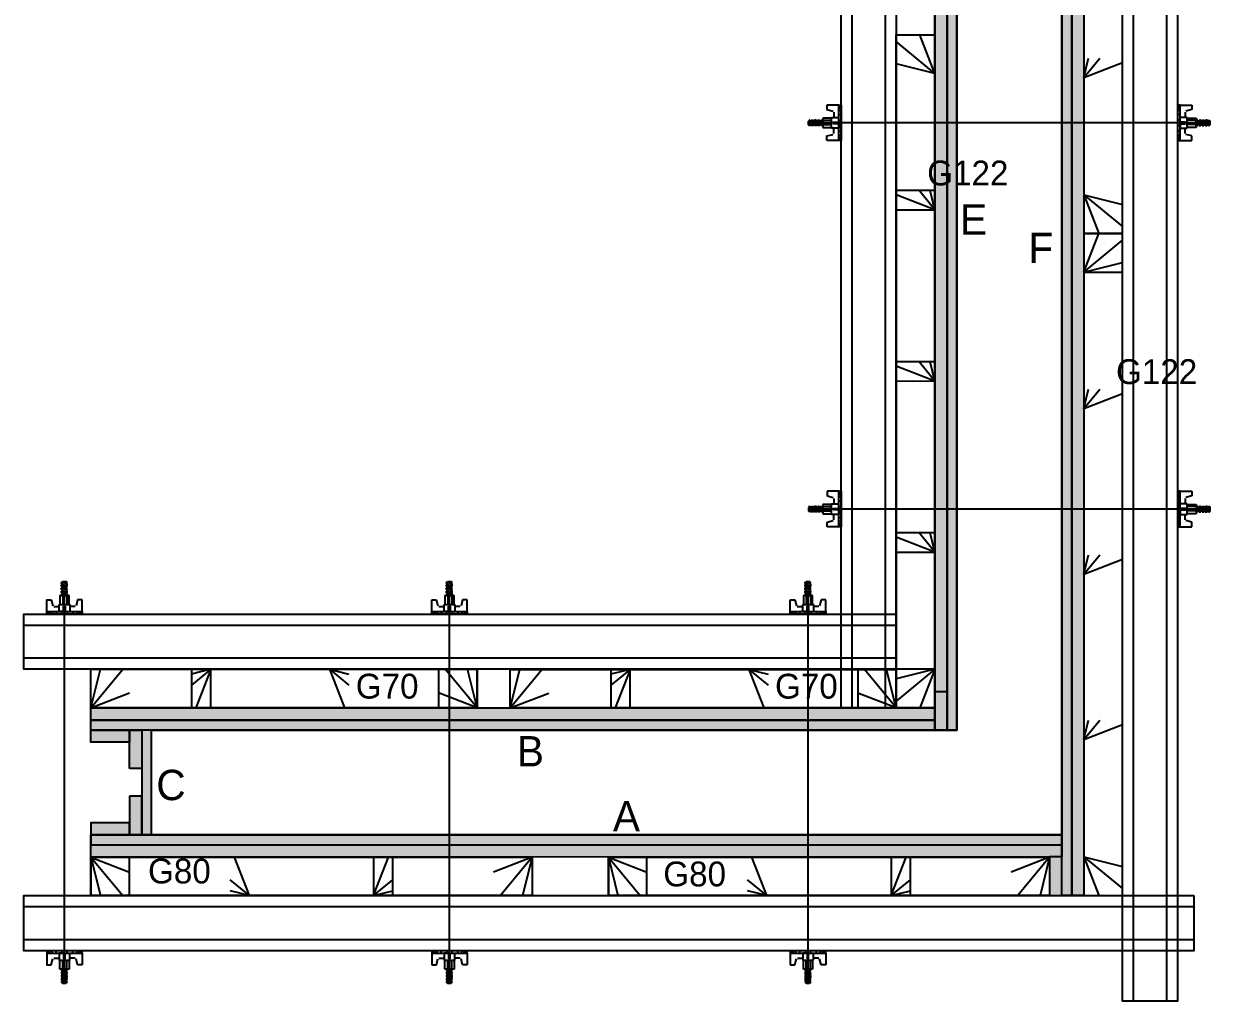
# Model space of a CAD drawing. Header units: metres. Extents: x 4937 to 9589, y 4147 to 4819.
# Drawn here: x 4936.6 to 5366.8, y 4185.3 to 4539.6 of the extents above; entities that cross this region are included whole.
import ezdxf

# ---------------------------------------------------------------- set-up
doc = ezdxf.new("R2010")
doc.units = ezdxf.units.M
for name, color, linetype in [('CHAPA', 7, 'Continuous'), ('CONCRETO', 7, 'Continuous'), ('Hachura', 7, 'Continuous'), ('Madeira', 7, 'Continuous'), ('Perfil Metálico', 7, 'Continuous'), ('SARRAFO', 7, 'Continuous'), ('TEXTO_GERAL', 7, 'Continuous')]:
    doc.layers.add(name, color=color, linetype=linetype)

msp = doc.modelspace()

# ---------------------------------------------------------------- hatches: boundary and pattern name
at = {"layer": 'Hachura'}
h = msp.add_hatch(color=7, dxfattribs=at)
h.dxf.hatch_style = 1
h.paths.add_polyline_path([(5266.99, 4703.6), (5271.39, 4703.6), (5271.39, 4703.6), (5271.39, 4283.6), (5271.39, 4283.6), (5266.99, 4283.6), (5266.99, 4283.6), (5266.99, 4703.6)])
h = msp.add_hatch(color=7, dxfattribs=at)
h.dxf.hatch_style = 1
h.paths.add_polyline_path([(5271.39, 4703.6), (5274.99, 4703.6), (5274.99, 4703.6), (5274.99, 4283.6), (5274.99, 4283.6), (5271.39, 4283.6), (5271.39, 4283.6), (5271.39, 4703.6)])
h = msp.add_hatch(color=7, dxfattribs=at)
h.dxf.hatch_style = 1
h.paths.add_polyline_path([(5316.59, 4223.6), (5312.99, 4223.6), (5312.99, 4223.6), (5312.99, 4703.6), (5312.99, 4703.6), (5316.59, 4703.6), (5316.59, 4703.6), (5316.59, 4223.6)])
h = msp.add_hatch(color=7, dxfattribs=at)
h.dxf.hatch_style = 1
h.paths.add_polyline_path([(5316.59, 4703.6), (5320.99, 4703.6), (5320.99, 4703.6), (5320.99, 4223.6), (5320.99, 4223.6), (5316.59, 4223.6), (5316.59, 4223.6), (5316.59, 4703.6)])
h = msp.add_hatch(color=7, dxfattribs=at)
h.dxf.hatch_style = 1
h.paths.add_polyline_path([(5266.99, 4287.2), (5266.99, 4291.6), (5266.99, 4291.6), (4960.99, 4291.6), (4960.99, 4291.6), (4960.99, 4287.2), (4960.99, 4287.2), (5266.99, 4287.2)])
h = msp.add_hatch(color=7, dxfattribs=at)
h.dxf.hatch_style = 1
h.paths.add_polyline_path([(5266.99, 4283.6), (4960.99, 4283.6), (4960.99, 4283.6), (4960.99, 4287.2), (4960.99, 4287.2), (5266.99, 4287.2), (5266.99, 4287.2), (5266.99, 4283.6)])
h = msp.add_hatch(color=7, dxfattribs=at)
h.dxf.hatch_style = 1
h.paths.add_polyline_path([(4974.99, 4279.2), (4974.99, 4283.6), (4974.99, 4283.6), (4960.99, 4283.6), (4960.99, 4283.6), (4960.99, 4279.2), (4960.99, 4279.2), (4974.99, 4279.2)])
h = msp.add_hatch(color=7, dxfattribs=at)
h.dxf.hatch_style = 1
h.paths.add_polyline_path([(4979.39, 4283.6), (4974.99, 4283.6), (4974.99, 4283.6), (4974.99, 4269.6), (4974.99, 4269.6), (4979.39, 4269.6), (4979.39, 4269.6), (4979.39, 4283.6)])
h = msp.add_hatch(color=7, dxfattribs=at)
h.dxf.hatch_style = 1
h.paths.add_polyline_path([(4979.39, 4245.6), (4982.99, 4245.6), (4982.99, 4245.6), (4982.99, 4283.6), (4982.99, 4283.6), (4979.39, 4283.6), (4979.39, 4283.6), (4979.39, 4245.6)])
h = msp.add_hatch(color=7, dxfattribs=at)
h.dxf.hatch_style = 1
h.paths.add_polyline_path([(4979.39, 4245.6), (4974.99, 4245.6), (4974.99, 4245.6), (4974.99, 4259.6), (4974.99, 4259.6), (4979.39, 4259.6), (4979.39, 4259.6), (4979.39, 4245.6)])
h = msp.add_hatch(color=7, dxfattribs=at)
h.dxf.hatch_style = 1
h.paths.add_polyline_path([(4974.99, 4250), (4974.99, 4245.6), (4974.99, 4245.6), (4960.99, 4245.6), (4960.99, 4245.6), (4960.99, 4250), (4960.99, 4250), (4974.99, 4250)])
h = msp.add_hatch(color=7, dxfattribs=at)
h.dxf.hatch_style = 1
h.paths.add_polyline_path([(5312.99, 4245.6), (4960.99, 4245.6), (4960.99, 4245.6), (4960.99, 4242), (4960.99, 4242), (5312.99, 4242), (5312.99, 4242), (5312.99, 4245.6)])
h = msp.add_hatch(color=7, dxfattribs=at)
h.dxf.hatch_style = 1
h.paths.add_polyline_path([(5312.99, 4242), (5312.99, 4237.6), (5312.99, 4237.6), (4960.99, 4237.6), (4960.99, 4237.6), (4960.99, 4242), (4960.99, 4242), (5312.99, 4242)])
h = msp.add_hatch(color=7, dxfattribs=at)
h.dxf.hatch_style = 1
h.paths.add_polyline_path([(5312.99, 4223.6), (5308.59, 4223.6), (5308.59, 4223.6), (5308.59, 4237.6), (5308.59, 4237.6), (5312.99, 4237.6), (5312.99, 4237.6), (5312.99, 4223.6)])

# ---------------------------------------------------------------- linework, layer by layer
at = {"layer": 'CHAPA', "color": 7, "lineweight": 25}
for p, q in [((5312.99, 4245.6), (5312.99, 4237.6)), ((5312.99, 4237.6), (5309.22, 4237.6))]:
    msp.add_line(p, q, dxfattribs=at)
for points in [[(5274.99, 4703.6), (5274.99, 4283.6), (5271.39, 4283.6), (5271.39, 4703.6)], [(5316.59, 4223.6), (5312.99, 4223.6), (5312.99, 4703.6), (5316.59, 4703.6)], [(5266.99, 4283.6), (4960.99, 4283.6), (4960.99, 4287.2), (5266.99, 4287.2)], [(4979.39, 4245.6), (4982.99, 4245.6), (4982.99, 4283.6), (4979.39, 4283.6)], [(5312.99, 4245.6), (4960.99, 4245.6), (4960.99, 4242), (5312.99, 4242)]]:
    msp.add_lwpolyline(points, close=True, dxfattribs=at)
at = {"layer": 'CONCRETO', "color": 7, "lineweight": 25}
msp.add_lwpolyline([(4982.99, 4245.6), (4982.99, 4283.6), (5274.99, 4283.6), (5274.99, 4681.6), (5312.99, 4681.6), (5312.99, 4245.6)], close=True, dxfattribs=at)
at = {"layer": 'Hachura', "color": 7, "lineweight": 25}
for p, q in [((5232.1, 4510.14), (5227.84, 4510.14)), ((5227.84, 4510.14), (5227.84, 4508.46)), ((5232.08, 4510), (5233.01, 4510)), ((5232.08, 4509.79), (5233.01, 4509.79)), ((5232.08, 4509.45), (5233.01, 4509.45)), ((5232.08, 4508.99), (5233.01, 4508.99)), ((5232.1, 4497.24), (5232.1, 4510.14)), ((5232.1, 4510.14), (5233, 4510.14)), ((5233, 4510.14), (5233, 4497.24)), ((5233, 4509.19), (5233, 4501.37)), ((5355, 4510.14), (5355, 4497.24)), ((5355.91, 4510.14), (5355, 4510.14)), ((5355.92, 4510), (5355, 4510)), ((5355.92, 4509.79), (5355, 4509.79)), ((5355.92, 4509.45), (5355, 4509.45)), ((5355, 4509.19), (5355, 4501.37)), ((5355.92, 4508.99), (5355, 4508.99)), ((5355.91, 4497.24), (5355.91, 4510.14)), ((5355.91, 4510.14), (5360.16, 4510.14)), ((5360.16, 4510.14), (5360.16, 4508.46)), ((5221.53, 4504.59), (5221.2, 4504.27)), ((5221.2, 4502.98), (5221.2, 4504.27)), ((5221.52, 4504.08), (5221.86, 4504.75)), ((5222.09, 4504.69), (5221.52, 4503.56)), ((5221.52, 4504.34), (5221.65, 4504.59)), ((5221.65, 4504.59), (5221.52, 4504.59)), ((5222.17, 4504.59), (5221.52, 4503.3)), ((5221.53, 4504.59), (5221.53, 4502.66)), ((5221.85, 4502.66), (5222.81, 4504.59)), ((5221.85, 4502.66), (5222.81, 4504.59)), ((5221.94, 4502.59), (5223.02, 4504.75)), ((5222.17, 4504.59), (5222.81, 4504.59)), ((5223.25, 4504.69), (5222.18, 4502.55)), ((5223.33, 4504.59), (5222.36, 4502.66)), ((5223.01, 4502.66), (5223.97, 4504.59)), ((5223.1, 4502.59), (5224.18, 4504.75)), ((5223.97, 4504.59), (5223.33, 4504.59)), ((5224.41, 4504.69), (5223.34, 4502.55)), ((5224.49, 4504.59), (5223.52, 4502.66)), ((5224.17, 4502.66), (5225.14, 4504.59)), ((5224.26, 4502.59), (5225.34, 4504.75)), ((5224.7, 4504.59), (5224.49, 4504.59)), ((5225.57, 4504.69), (5224.5, 4502.55)), ((5225.65, 4504.59), (5224.68, 4502.66)), ((5224.7, 4504.59), (5225.14, 4504.59)), ((5225.33, 4502.66), (5226.3, 4504.59)), ((5225.65, 4504.59), (5226.3, 4504.59)), ((5226.3, 4505.37), (5226.3, 4502.01)), ((5229.52, 4505.37), (5226.3, 4505.37)), ((5226.3, 4504.59), (5229.52, 4504.59)), ((5226.36, 4505.37), (5226.36, 4502.01)), ((5227.84, 4508.46), (5230.05, 4507.88)), ((5229.52, 4501.76), (5229.52, 4505.63)), ((5229.52, 4505.63), (5232.1, 4505.63)), ((5229.52, 4505.63), (5229.52, 4505.37)), ((5229.52, 4505.63), (5229.52, 4505.37)), ((5230.29, 4507.57), (5230.29, 4505.62)), ((5232.08, 4508.15), (5233.01, 4508.15)), ((5232.08, 4506.72), (5233, 4506.72)), ((5232.23, 4504.67), (5232.66, 4504.67)), ((5355.92, 4508.15), (5355, 4508.15)), ((5355.92, 4506.72), (5355, 4506.72)), ((5355.78, 4504.66), (5355.35, 4504.66)), ((5358.49, 4505.62), (5355.91, 4505.62)), ((5357.71, 4507.57), (5357.71, 4505.62)), ((5360.16, 4508.46), (5357.95, 4507.88)), ((5358.49, 4501.75), (5358.49, 4505.62)), ((5358.49, 4505.62), (5358.49, 4505.37)), ((5358.49, 4505.62), (5358.49, 4505.37)), ((5358.49, 4505.37), (5361.71, 4505.37)), ((5361.71, 4504.59), (5358.49, 4504.59)), ((5361.64, 4505.37), (5361.64, 4502.01)), ((5361.71, 4505.37), (5361.71, 4502.01)), ((5362.36, 4504.59), (5361.71, 4504.59)), ((5362.68, 4502.66), (5361.71, 4504.59)), ((5362.36, 4504.59), (5363.32, 4502.66)), ((5362.43, 4504.69), (5363.5, 4502.55)), ((5363.75, 4502.59), (5362.66, 4504.75)), ((5363.3, 4504.59), (5362.87, 4504.59)), ((5363.84, 4502.66), (5362.87, 4504.59)), ((5363.3, 4504.59), (5363.52, 4504.59)), ((5363.52, 4504.59), (5364.48, 4502.66)), ((5363.6, 4504.69), (5364.67, 4502.55)), ((5364.91, 4502.59), (5363.82, 4504.75)), ((5364.03, 4504.59), (5364.68, 4504.59)), ((5365, 4502.66), (5364.03, 4504.59)), ((5364.68, 4504.59), (5365.64, 4502.66)), ((5364.76, 4504.69), (5365.83, 4502.55)), ((5366.07, 4502.59), (5364.98, 4504.75)), ((5366.16, 4502.66), (5365.19, 4504.59)), ((5365.84, 4504.59), (5365.19, 4504.59)), ((5366.16, 4502.66), (5365.19, 4504.59)), ((5365.84, 4504.59), (5366.48, 4503.3)), ((5365.92, 4504.69), (5366.48, 4503.56)), ((5366.48, 4504.08), (5366.15, 4504.75)), ((5366.48, 4504.33), (5366.35, 4504.59)), ((5366.35, 4504.59), (5366.48, 4504.59)), ((5366.48, 4504.59), (5366.8, 4504.27)), ((5366.48, 4504.59), (5366.48, 4502.66)), ((5366.8, 4502.98), (5366.8, 4504.27)), ((5221.53, 4502.66), (5221.2, 4502.98)), ((5221.85, 4502.66), (5221.52, 4502.66)), ((5221.53, 4502.66), (5221.53, 4502.66)), ((5223.01, 4502.66), (5222.36, 4502.66)), ((5224.17, 4502.66), (5223.52, 4502.66)), ((5223.73, 4502.66), (5223.52, 4502.66)), ((5225.33, 4502.66), (5224.68, 4502.66)), ((5226.3, 4503.82), (5225.66, 4502.55)), ((5226.3, 4503.56), (5225.84, 4502.66)), ((5226.3, 4502.66), (5225.84, 4502.66)), ((5365.81, 4503.68), (5226.01, 4503.68)), ((5226.3, 4503.05), (5229.52, 4503.05)), ((5226.3, 4502.01), (5229.52, 4502.01)), ((5232.1, 4501.76), (5229.52, 4501.76)), ((5230.1, 4503.89), (5232.1, 4503.89)), ((5232.1, 4503.38), (5230.1, 4503.38)), ((5230.29, 4499.81), (5230.29, 4501.76)), ((5232.08, 4500.65), (5233.01, 4500.65)), ((5232.1, 4503.69), (5232.1, 4501.76)), ((5232.1, 4503.68), (5233, 4503.68)), ((5232.1, 4502.4), (5232.1, 4503.05)), ((5232.1, 4497.24), (5232.1, 4502.4)), ((5232.42, 4502.73), (5232.21, 4502.73)), ((5232.85, 4502.73), (5232.42, 4502.73)), ((5355.91, 4503.68), (5355, 4503.68)), ((5355.92, 4500.65), (5355, 4500.65)), ((5355.15, 4502.73), (5355.59, 4502.73)), ((5355.59, 4502.73), (5355.8, 4502.73)), ((5357.91, 4503.89), (5355.91, 4503.89)), ((5355.91, 4503.69), (5355.91, 4501.75)), ((5355.91, 4503.38), (5357.91, 4503.38)), ((5355.91, 4502.4), (5355.91, 4503.04)), ((5355.91, 4497.24), (5355.91, 4502.4)), ((5355.91, 4501.75), (5358.49, 4501.75)), ((5357.71, 4499.81), (5357.71, 4501.75)), ((5361.71, 4503.04), (5358.49, 4503.04)), ((5361.71, 4502.01), (5358.49, 4502.01)), ((5361.71, 4503.82), (5362.34, 4502.55)), ((5361.71, 4503.56), (5362.16, 4502.66)), ((5361.71, 4502.66), (5362.16, 4502.66)), ((5362.68, 4502.66), (5363.32, 4502.66)), ((5363.84, 4502.66), (5364.48, 4502.66)), ((5364.27, 4502.66), (5364.48, 4502.66)), ((5365, 4502.66), (5365.64, 4502.66)), ((5366.16, 4502.66), (5366.48, 4502.66)), ((5366.48, 4502.66), (5366.8, 4502.98)), ((5366.48, 4502.66), (5366.48, 4502.66)), ((5227.84, 4498.92), (5230.05, 4499.5)), ((5227.84, 4497.24), (5227.84, 4498.92)), ((5233, 4497.24), (5227.87, 4497.24)), ((5232.08, 4499.24), (5233.01, 4499.24)), ((5232.08, 4498.39), (5233.01, 4498.39)), ((5232.08, 4497.93), (5233.01, 4497.93)), ((5232.08, 4497.59), (5233.01, 4497.59)), ((5232.08, 4497.38), (5233.01, 4497.38)), ((5355.92, 4499.23), (5355, 4499.23)), ((5355.92, 4498.39), (5355, 4498.39)), ((5355.92, 4497.93), (5355, 4497.93)), ((5355.92, 4497.59), (5355, 4497.59)), ((5355.92, 4497.38), (5355, 4497.38)), ((5355, 4497.24), (5360.14, 4497.24)), ((5360.16, 4498.92), (5357.95, 4499.5)), ((5360.16, 4497.24), (5360.16, 4498.92)), ((5232.13, 4370.14), (5227.87, 4370.14)), ((5227.87, 4370.14), (5227.87, 4368.46)), ((5227.87, 4368.46), (5230.08, 4367.88)), ((5230.32, 4367.57), (5230.32, 4365.62)), ((5232.11, 4370), (5233.04, 4370)), ((5232.11, 4369.79), (5233.04, 4369.79)), ((5232.11, 4369.45), (5233.04, 4369.45)), ((5232.11, 4368.99), (5233.04, 4368.99)), ((5232.11, 4368.15), (5233.04, 4368.15)), ((5232.11, 4366.72), (5233.03, 4366.72)), ((5232.13, 4357.24), (5232.13, 4370.14)), ((5232.13, 4370.14), (5233.03, 4370.14)), ((5233.03, 4370.14), (5233.03, 4357.24)), ((5233.03, 4369.19), (5233.03, 4361.37)), ((5355.95, 4370), (5355.02, 4370)), ((5355.95, 4369.79), (5355.02, 4369.79)), ((5355.95, 4369.45), (5355.02, 4369.45)), ((5355.95, 4368.99), (5355.02, 4368.99)), ((5355.95, 4368.15), (5355.02, 4368.15)), ((5355.03, 4370.14), (5355.03, 4357.24)), ((5355.93, 4370.14), (5355.03, 4370.14)), ((5355.03, 4369.19), (5355.03, 4361.37)), ((5355.95, 4366.72), (5355.03, 4366.72)), ((5355.93, 4357.24), (5355.93, 4370.14)), ((5355.93, 4370.14), (5360.19, 4370.14)), ((5357.74, 4367.57), (5357.74, 4365.62)), ((5360.19, 4368.46), (5357.98, 4367.88)), ((5360.19, 4370.14), (5360.19, 4368.46)), ((5221.55, 4364.59), (5221.23, 4364.27)), ((5221.23, 4362.98), (5221.23, 4364.27)), ((5221.55, 4362.66), (5221.23, 4362.98)), ((5221.55, 4364.08), (5221.89, 4364.75)), ((5222.12, 4364.69), (5221.55, 4363.56)), ((5221.55, 4364.34), (5221.68, 4364.59)), ((5221.68, 4364.59), (5221.55, 4364.59)), ((5222.2, 4364.59), (5221.55, 4363.3)), ((5221.55, 4364.59), (5221.55, 4362.66)), ((5221.87, 4362.66), (5221.55, 4362.66)), ((5221.55, 4362.66), (5221.55, 4362.66)), ((5221.87, 4362.66), (5222.84, 4364.59)), ((5221.87, 4362.66), (5222.84, 4364.59)), ((5221.97, 4362.59), (5223.05, 4364.75)), ((5222.2, 4364.59), (5222.84, 4364.59)), ((5223.28, 4364.69), (5222.21, 4362.55)), ((5223.36, 4364.59), (5222.39, 4362.66)), ((5223.03, 4362.66), (5222.39, 4362.66)), ((5223.03, 4362.66), (5224, 4364.59)), ((5223.13, 4362.59), (5224.21, 4364.75)), ((5224, 4364.59), (5223.36, 4364.59)), ((5224.44, 4364.69), (5223.37, 4362.55)), ((5224.52, 4364.59), (5223.55, 4362.66)), ((5224.19, 4362.66), (5223.55, 4362.66)), ((5223.76, 4362.66), (5223.55, 4362.66)), ((5224.19, 4362.66), (5225.16, 4364.59)), ((5224.29, 4362.59), (5225.37, 4364.75)), ((5224.73, 4364.59), (5224.52, 4364.59)), ((5225.6, 4364.69), (5224.53, 4362.55)), ((5225.68, 4364.59), (5224.71, 4362.66)), ((5225.36, 4362.66), (5224.71, 4362.66)), ((5224.73, 4364.59), (5225.16, 4364.59)), ((5225.36, 4362.66), (5226.32, 4364.59)), ((5225.68, 4364.59), (5226.32, 4364.59)), ((5226.32, 4363.82), (5225.69, 4362.55)), ((5226.32, 4363.56), (5225.87, 4362.66)), ((5226.32, 4362.66), (5225.87, 4362.66)), ((5365.83, 4363.68), (5226.03, 4363.68)), ((5226.32, 4365.37), (5226.32, 4362.01)), ((5229.55, 4365.37), (5226.32, 4365.37)), ((5226.32, 4364.59), (5229.55, 4364.59)), ((5226.32, 4363.05), (5229.55, 4363.05)), ((5226.39, 4365.37), (5226.39, 4362.01)), ((5229.55, 4361.76), (5229.55, 4365.63)), ((5229.55, 4365.63), (5232.13, 4365.63)), ((5229.55, 4365.63), (5229.55, 4365.37)), ((5229.55, 4365.63), (5229.55, 4365.37)), ((5230.13, 4363.89), (5232.13, 4363.89)), ((5232.13, 4363.38), (5230.13, 4363.38)), ((5232.13, 4363.69), (5232.13, 4361.76)), ((5232.13, 4363.68), (5233.03, 4363.68)), ((5232.13, 4362.4), (5232.13, 4363.05)), ((5232.13, 4357.24), (5232.13, 4362.4)), ((5232.45, 4362.73), (5232.24, 4362.73)), ((5232.25, 4364.67), (5232.69, 4364.67)), ((5232.88, 4362.73), (5232.45, 4362.73)), ((5355.93, 4363.68), (5355.03, 4363.68)), ((5355.18, 4362.73), (5355.61, 4362.73)), ((5355.81, 4364.66), (5355.37, 4364.66)), ((5355.61, 4362.73), (5355.83, 4362.73)), ((5358.51, 4365.62), (5355.93, 4365.62)), ((5357.93, 4363.89), (5355.93, 4363.89)), ((5355.93, 4363.69), (5355.93, 4361.75)), ((5355.93, 4363.38), (5357.93, 4363.38)), ((5355.93, 4362.4), (5355.93, 4363.04)), ((5355.93, 4357.24), (5355.93, 4362.4)), ((5358.51, 4361.75), (5358.51, 4365.62)), ((5358.51, 4365.62), (5358.51, 4365.37)), ((5358.51, 4365.62), (5358.51, 4365.37)), ((5358.51, 4365.37), (5361.74, 4365.37)), ((5361.74, 4364.59), (5358.51, 4364.59)), ((5361.74, 4363.04), (5358.51, 4363.04)), ((5361.67, 4365.37), (5361.67, 4362.01)), ((5361.74, 4365.37), (5361.74, 4362.01)), ((5362.38, 4364.59), (5361.74, 4364.59)), ((5362.7, 4362.66), (5361.74, 4364.59)), ((5361.74, 4363.82), (5362.37, 4362.55)), ((5361.74, 4363.56), (5362.19, 4362.66)), ((5361.74, 4362.66), (5362.19, 4362.66)), ((5362.38, 4364.59), (5363.35, 4362.66)), ((5362.46, 4364.69), (5363.53, 4362.55)), ((5363.77, 4362.59), (5362.69, 4364.75)), ((5362.7, 4362.66), (5363.35, 4362.66)), ((5363.33, 4364.59), (5362.9, 4364.59)), ((5363.87, 4362.66), (5362.9, 4364.59)), ((5363.33, 4364.59), (5363.54, 4364.59)), ((5363.54, 4364.59), (5364.51, 4362.66)), ((5363.62, 4364.69), (5364.69, 4362.55)), ((5364.93, 4362.59), (5363.85, 4364.75)), ((5363.87, 4362.66), (5364.51, 4362.66)), ((5364.06, 4364.59), (5364.7, 4364.59)), ((5365.03, 4362.66), (5364.06, 4364.59)), ((5364.3, 4362.66), (5364.51, 4362.66)), ((5364.7, 4364.59), (5365.67, 4362.66)), ((5364.78, 4364.69), (5365.85, 4362.55)), ((5366.09, 4362.59), (5365.01, 4364.75)), ((5365.03, 4362.66), (5365.67, 4362.66)), ((5366.19, 4362.66), (5365.22, 4364.59)), ((5365.86, 4364.59), (5365.22, 4364.59)), ((5366.19, 4362.66), (5365.22, 4364.59)), ((5365.86, 4364.59), (5366.51, 4363.3)), ((5365.94, 4364.69), (5366.51, 4363.56)), ((5366.51, 4364.08), (5366.17, 4364.75)), ((5366.19, 4362.66), (5366.51, 4362.66)), ((5366.51, 4364.33), (5366.38, 4364.59)), ((5366.38, 4364.59), (5366.51, 4364.59)), ((5366.51, 4364.59), (5366.83, 4364.27)), ((5366.51, 4364.59), (5366.51, 4362.66)), ((5366.51, 4362.66), (5366.83, 4362.98)), ((5366.51, 4362.66), (5366.51, 4362.66)), ((5366.83, 4362.98), (5366.83, 4364.27)), ((5226.32, 4362.01), (5229.55, 4362.01)), ((5227.87, 4358.92), (5230.08, 4359.5)), ((5227.87, 4357.24), (5227.87, 4358.92)), ((5232.13, 4361.76), (5229.55, 4361.76)), ((5230.32, 4359.81), (5230.32, 4361.76)), ((5232.11, 4360.65), (5233.04, 4360.65)), ((5232.11, 4359.24), (5233.04, 4359.24)), ((5232.11, 4358.39), (5233.04, 4358.39)), ((5355.95, 4360.65), (5355.02, 4360.65)), ((5355.95, 4359.23), (5355.02, 4359.23)), ((5355.95, 4358.39), (5355.02, 4358.39)), ((5355.93, 4361.75), (5358.51, 4361.75)), ((5357.74, 4359.81), (5357.74, 4361.75)), ((5360.19, 4358.92), (5357.98, 4359.5)), ((5361.74, 4362.01), (5358.51, 4362.01)), ((5360.19, 4357.24), (5360.19, 4358.92)), ((5233.03, 4357.24), (5227.89, 4357.24)), ((5232.11, 4357.93), (5233.04, 4357.93)), ((5232.11, 4357.59), (5233.04, 4357.59)), ((5232.11, 4357.38), (5233.04, 4357.38)), ((5355.95, 4357.93), (5355.02, 4357.93)), ((5355.95, 4357.59), (5355.02, 4357.59)), ((5355.95, 4357.38), (5355.02, 4357.38)), ((5355.03, 4357.24), (5360.17, 4357.24)), ((4950.29, 4336.66), (4952.45, 4335.58)), ((4950.36, 4337.08), (4950.68, 4337.4)), ((4950.36, 4336.76), (4950.36, 4337.08)), ((4950.36, 4337.08), (4950.36, 4337.08)), ((4952.29, 4337.08), (4950.36, 4337.08)), ((4950.36, 4336.76), (4952.3, 4335.79)), ((4950.36, 4336.76), (4952.3, 4335.79)), ((4950.68, 4337.4), (4951.97, 4337.4)), ((4952.3, 4336.43), (4951.01, 4337.08)), ((4952.39, 4336.51), (4951.26, 4337.08)), ((4951.78, 4337.08), (4952.45, 4336.74)), ((4952.29, 4337.08), (4951.97, 4337.4)), ((4952.04, 4337.08), (4952.3, 4336.95)), ((4952.3, 4336.95), (4952.3, 4337.08)), ((5089.89, 4336.66), (5092.05, 4335.58)), ((5089.96, 4337.08), (5090.28, 4337.4)), ((5089.96, 4336.76), (5089.96, 4337.08)), ((5089.96, 4337.08), (5089.96, 4337.08)), ((5091.89, 4337.08), (5089.96, 4337.08)), ((5089.96, 4336.76), (5091.89, 4335.79)), ((5089.96, 4336.76), (5091.89, 4335.79)), ((5090.28, 4337.4), (5091.57, 4337.4)), ((5091.89, 4336.43), (5090.6, 4337.08)), ((5091.99, 4336.51), (5090.86, 4337.08)), ((5091.38, 4337.08), (5092.05, 4336.74)), ((5091.89, 4337.08), (5091.57, 4337.4)), ((5091.64, 4337.08), (5091.89, 4336.95)), ((5091.89, 4336.95), (5091.89, 4337.08)), ((5219.89, 4336.66), (5222.05, 4335.58)), ((5219.96, 4337.08), (5220.28, 4337.4)), ((5219.96, 4336.76), (5219.96, 4337.08)), ((5219.96, 4337.08), (5219.96, 4337.08)), ((5221.89, 4337.08), (5219.96, 4337.08)), ((5219.96, 4336.76), (5221.89, 4335.79)), ((5219.96, 4336.76), (5221.89, 4335.79)), ((5220.28, 4337.4), (5221.57, 4337.4)), ((5221.89, 4336.43), (5220.6, 4337.08)), ((5221.99, 4336.51), (5220.86, 4337.08)), ((5221.38, 4337.08), (5222.05, 4336.74)), ((5221.89, 4337.08), (5221.57, 4337.4)), ((5221.64, 4337.08), (5221.89, 4336.95)), ((5221.89, 4336.95), (5221.89, 4337.08)), ((4953.07, 4332.31), (4949.72, 4332.31)), ((4949.72, 4332.31), (4949.72, 4329.08)), ((4953.07, 4332.24), (4949.72, 4332.24)), ((4952.39, 4335.35), (4950.25, 4336.42)), ((4952.39, 4334.19), (4950.25, 4335.26)), ((4952.39, 4333.03), (4950.25, 4334.1)), ((4951.52, 4332.31), (4950.25, 4332.94)), ((4950.29, 4335.5), (4952.45, 4334.42)), ((4950.29, 4334.34), (4952.45, 4333.26)), ((4950.36, 4335.59), (4950.36, 4336.24)), ((4952.3, 4335.27), (4950.36, 4336.24)), ((4950.36, 4335.59), (4952.3, 4334.63)), ((4950.36, 4334.43), (4950.36, 4335.08)), ((4952.3, 4334.11), (4950.36, 4335.08)), ((4950.36, 4334.87), (4950.36, 4335.08)), ((4950.36, 4334.43), (4952.3, 4333.47)), ((4950.36, 4333.27), (4950.36, 4333.92)), ((4952.3, 4332.95), (4950.36, 4333.92)), ((4950.36, 4333.27), (4952.3, 4332.31)), ((4951.26, 4332.31), (4950.36, 4332.76)), ((4950.36, 4332.31), (4950.36, 4332.76)), ((4950.75, 4332.31), (4950.75, 4329.08)), ((4951.39, 4192.8), (4951.38, 4332.6)), ((4952.3, 4336.43), (4952.3, 4335.79)), ((4952.3, 4334.63), (4952.3, 4335.27)), ((4952.3, 4333.9), (4952.3, 4334.11)), ((4952.3, 4333.9), (4952.3, 4333.47)), ((4952.3, 4332.95), (4952.3, 4332.31)), ((4952.3, 4332.31), (4952.3, 4329.08)), ((4953.07, 4329.08), (4953.07, 4332.31)), ((5092.67, 4332.31), (5089.31, 4332.31)), ((5089.31, 4332.31), (5089.31, 4329.08)), ((5092.67, 4332.24), (5089.31, 4332.24)), ((5091.99, 4335.35), (5089.85, 4336.42)), ((5091.99, 4334.19), (5089.85, 4335.26)), ((5091.99, 4333.03), (5089.85, 4334.1)), ((5091.12, 4332.31), (5089.85, 4332.94)), ((5089.89, 4335.5), (5092.05, 4334.42)), ((5089.89, 4334.34), (5092.05, 4333.26)), ((5089.96, 4335.59), (5089.96, 4336.24)), ((5091.89, 4335.27), (5089.96, 4336.24)), ((5089.96, 4335.59), (5091.89, 4334.63)), ((5089.96, 4334.43), (5089.96, 4335.08)), ((5091.89, 4334.11), (5089.96, 4335.08)), ((5089.96, 4334.87), (5089.96, 4335.08)), ((5089.96, 4334.43), (5091.89, 4333.47)), ((5089.96, 4333.27), (5089.96, 4333.92)), ((5091.89, 4332.95), (5089.96, 4333.92)), ((5089.96, 4333.27), (5091.89, 4332.31)), ((5090.86, 4332.31), (5089.96, 4332.76)), ((5089.96, 4332.31), (5089.96, 4332.76)), ((5090.35, 4332.31), (5090.35, 4329.08)), ((5090.99, 4192.82), (5090.98, 4332.62)), ((5091.89, 4336.43), (5091.89, 4335.79)), ((5091.89, 4334.63), (5091.89, 4335.27)), ((5091.89, 4333.9), (5091.89, 4334.11)), ((5091.89, 4333.9), (5091.89, 4333.47)), ((5091.89, 4332.95), (5091.89, 4332.31)), ((5091.89, 4332.31), (5091.89, 4329.08)), ((5092.67, 4329.08), (5092.67, 4332.31)), ((5222.67, 4332.31), (5219.31, 4332.31)), ((5219.31, 4332.31), (5219.31, 4329.08)), ((5222.67, 4332.24), (5219.31, 4332.24)), ((5221.99, 4335.35), (5219.85, 4336.42)), ((5221.99, 4334.19), (5219.85, 4335.26)), ((5221.99, 4333.03), (5219.85, 4334.1)), ((5221.12, 4332.31), (5219.85, 4332.94)), ((5219.89, 4335.5), (5222.05, 4334.42)), ((5219.89, 4334.34), (5222.05, 4333.26)), ((5219.96, 4335.59), (5219.96, 4336.24)), ((5221.89, 4335.27), (5219.96, 4336.24)), ((5219.96, 4335.59), (5221.89, 4334.63)), ((5219.96, 4334.43), (5219.96, 4335.08)), ((5221.89, 4334.11), (5219.96, 4335.08)), ((5219.96, 4334.87), (5219.96, 4335.08)), ((5219.96, 4334.43), (5221.89, 4333.47)), ((5219.96, 4333.27), (5219.96, 4333.92)), ((5221.89, 4332.95), (5219.96, 4333.92)), ((5219.96, 4333.27), (5221.89, 4332.31)), ((5220.86, 4332.31), (5219.96, 4332.76)), ((5219.96, 4332.31), (5219.96, 4332.76)), ((5220.35, 4332.31), (5220.35, 4329.08)), ((5220.99, 4192.82), (5220.98, 4332.62)), ((5221.89, 4336.43), (5221.89, 4335.79)), ((5221.89, 4334.63), (5221.89, 4335.27)), ((5221.89, 4333.9), (5221.89, 4334.11)), ((5221.89, 4333.9), (5221.89, 4333.47)), ((5221.89, 4332.95), (5221.89, 4332.31)), ((5221.89, 4332.31), (5221.89, 4329.08)), ((5222.67, 4329.08), (5222.67, 4332.31)), ((4944.94, 4330.76), (4946.62, 4330.76)), ((4944.95, 4325.6), (4944.95, 4330.74)), ((4946.62, 4330.76), (4947.2, 4328.55)), ((4947.51, 4328.31), (4949.46, 4328.31)), ((4949.46, 4329.08), (4953.33, 4329.08)), ((4949.46, 4326.5), (4949.46, 4329.08)), ((4951.08, 4326.5), (4951.08, 4328.5)), ((4951.6, 4328.5), (4951.6, 4326.5)), ((4953.33, 4329.08), (4953.07, 4329.08)), ((4953.33, 4329.08), (4953.07, 4329.08)), ((4955.27, 4328.31), (4953.32, 4328.31)), ((4953.33, 4329.08), (4953.33, 4326.5)), ((4956.16, 4330.76), (4955.58, 4328.55)), ((4957.84, 4330.76), (4956.16, 4330.76)), ((4957.84, 4326.5), (4957.84, 4330.76)), ((5084.54, 4330.76), (5086.22, 4330.76)), ((5084.55, 4325.6), (5084.55, 4330.74)), ((5086.22, 4330.76), (5086.8, 4328.55)), ((5087.11, 4328.31), (5089.06, 4328.31)), ((5089.06, 4329.08), (5092.93, 4329.08)), ((5089.06, 4326.5), (5089.06, 4329.08)), ((5090.68, 4326.5), (5090.68, 4328.5)), ((5091.2, 4328.5), (5091.2, 4326.5)), ((5092.93, 4329.08), (5092.67, 4329.08)), ((5092.93, 4329.08), (5092.67, 4329.08)), ((5094.87, 4328.31), (5092.92, 4328.31)), ((5092.93, 4329.08), (5092.93, 4326.5)), ((5095.76, 4330.76), (5095.18, 4328.55)), ((5097.44, 4330.76), (5095.76, 4330.76)), ((5097.44, 4326.5), (5097.44, 4330.76)), ((5214.54, 4330.76), (5216.22, 4330.76)), ((5214.55, 4325.6), (5214.55, 4330.74)), ((5216.22, 4330.76), (5216.8, 4328.55)), ((5217.11, 4328.31), (5219.06, 4328.31)), ((5219.06, 4329.08), (5222.93, 4329.08)), ((5219.06, 4326.5), (5219.06, 4329.08)), ((5220.68, 4326.5), (5220.68, 4328.5)), ((5221.2, 4328.5), (5221.2, 4326.5)), ((5222.93, 4329.08), (5222.67, 4329.08)), ((5222.93, 4329.08), (5222.67, 4329.08)), ((5224.87, 4328.31), (5222.92, 4328.31)), ((5222.93, 4329.08), (5222.93, 4326.5)), ((5225.76, 4330.76), (5225.18, 4328.55)), ((5227.44, 4330.76), (5225.76, 4330.76)), ((5227.44, 4326.5), (5227.44, 4330.76)), ((4944.94, 4326.5), (4957.84, 4326.5)), ((4944.94, 4326.5), (4950.1, 4326.5)), ((4957.84, 4325.6), (4944.95, 4325.6)), ((4945.08, 4326.52), (4945.08, 4325.59)), ((4945.29, 4326.52), (4945.29, 4325.59)), ((4945.63, 4326.52), (4945.63, 4325.59)), ((4946.09, 4326.52), (4946.09, 4325.59)), ((4946.94, 4326.52), (4946.94, 4325.59)), ((4948.35, 4326.52), (4948.35, 4325.59)), ((4956.89, 4325.6), (4949.07, 4325.6)), ((4951.39, 4326.5), (4949.46, 4326.5)), ((4950.1, 4326.5), (4950.75, 4326.5)), ((4950.43, 4326.18), (4950.43, 4326.39)), ((4950.43, 4325.75), (4950.43, 4326.18)), ((4951.39, 4326.5), (4951.39, 4325.6)), ((4952.37, 4326.38), (4952.37, 4325.94)), ((4954.42, 4326.52), (4954.42, 4325.6)), ((4955.85, 4326.52), (4955.85, 4325.59)), ((4956.69, 4326.52), (4956.69, 4325.59)), ((4957.16, 4326.52), (4957.16, 4325.59)), ((4957.49, 4326.52), (4957.49, 4325.59)), ((4957.7, 4326.52), (4957.7, 4325.59)), ((4957.84, 4326.5), (4957.84, 4325.6)), ((5084.54, 4326.5), (5097.44, 4326.5)), ((5084.54, 4326.5), (5089.7, 4326.5)), ((5097.44, 4325.6), (5084.55, 4325.6)), ((5084.68, 4326.52), (5084.68, 4325.59)), ((5084.89, 4326.52), (5084.89, 4325.59)), ((5085.23, 4326.52), (5085.23, 4325.59)), ((5085.69, 4326.52), (5085.69, 4325.59)), ((5086.54, 4326.52), (5086.54, 4325.59)), ((5087.95, 4326.52), (5087.95, 4325.59)), ((5096.49, 4325.6), (5088.67, 4325.6)), ((5090.99, 4326.5), (5089.06, 4326.5)), ((5089.7, 4326.5), (5090.35, 4326.5)), ((5090.03, 4326.18), (5090.03, 4326.39)), ((5090.03, 4325.75), (5090.03, 4326.18)), ((5090.99, 4326.5), (5090.99, 4325.6)), ((5091.97, 4326.38), (5091.97, 4325.94)), ((5094.02, 4326.52), (5094.02, 4325.6)), ((5095.45, 4326.52), (5095.45, 4325.59)), ((5096.29, 4326.52), (5096.29, 4325.59)), ((5096.76, 4326.52), (5096.76, 4325.59)), ((5097.09, 4326.52), (5097.09, 4325.59)), ((5097.3, 4326.52), (5097.3, 4325.59)), ((5097.44, 4326.5), (5097.44, 4325.6)), ((5214.54, 4326.5), (5227.44, 4326.5)), ((5214.54, 4326.5), (5219.7, 4326.5)), ((5227.44, 4325.6), (5214.55, 4325.6)), ((5214.68, 4326.52), (5214.68, 4325.59)), ((5214.89, 4326.52), (5214.89, 4325.59)), ((5215.23, 4326.52), (5215.23, 4325.59)), ((5215.69, 4326.52), (5215.69, 4325.59)), ((5216.54, 4326.52), (5216.54, 4325.59)), ((5217.95, 4326.52), (5217.95, 4325.59)), ((5226.49, 4325.6), (5218.67, 4325.6)), ((5220.99, 4326.5), (5219.06, 4326.5)), ((5219.7, 4326.5), (5220.35, 4326.5)), ((5220.03, 4326.18), (5220.03, 4326.39)), ((5220.03, 4325.75), (5220.03, 4326.18)), ((5220.99, 4326.5), (5220.99, 4325.6)), ((5221.97, 4326.38), (5221.97, 4325.94)), ((5224.02, 4326.52), (5224.02, 4325.6)), ((5225.45, 4326.52), (5225.45, 4325.59)), ((5226.29, 4326.52), (5226.29, 4325.59)), ((5226.76, 4326.52), (5226.76, 4325.59)), ((5227.09, 4326.52), (5227.09, 4325.59)), ((5227.3, 4326.52), (5227.3, 4325.59)), ((5227.44, 4326.5), (5227.44, 4325.6)), ((4957.84, 4203.6), (4944.95, 4203.6)), ((4944.95, 4203.6), (4944.95, 4198.46)), ((4945.08, 4202.68), (4945.08, 4203.6)), ((4945.29, 4202.68), (4945.29, 4203.6)), ((4945.63, 4202.68), (4945.63, 4203.6)), ((4946.09, 4202.68), (4946.09, 4203.6)), ((4946.94, 4202.68), (4946.94, 4203.6)), ((4948.35, 4202.68), (4948.35, 4203.6)), ((4956.89, 4203.6), (4949.07, 4203.6)), ((4950.43, 4203.45), (4950.43, 4203.02)), ((4951.39, 4202.7), (4951.39, 4203.6)), ((4952.37, 4202.82), (4952.37, 4203.26)), ((4954.42, 4202.68), (4954.42, 4203.6)), ((4955.85, 4202.68), (4955.85, 4203.6)), ((4956.69, 4202.68), (4956.69, 4203.6)), ((4957.16, 4202.68), (4957.16, 4203.6)), ((4957.49, 4202.68), (4957.49, 4203.6)), ((4957.7, 4202.68), (4957.7, 4203.6)), ((4957.84, 4202.7), (4957.84, 4203.6)), ((5097.45, 4203.6), (5084.55, 4203.6)), ((5084.55, 4203.6), (5084.55, 4198.46)), ((5084.69, 4202.68), (5084.69, 4203.6)), ((5084.9, 4202.68), (5084.9, 4203.6)), ((5085.24, 4202.68), (5085.24, 4203.6)), ((5085.7, 4202.68), (5085.7, 4203.6)), ((5086.54, 4202.68), (5086.54, 4203.6)), ((5087.96, 4202.68), (5087.96, 4203.6)), ((5096.49, 4203.6), (5088.68, 4203.6)), ((5090.04, 4203.45), (5090.04, 4203.02)), ((5090.99, 4202.7), (5090.99, 4203.6)), ((5091.97, 4202.82), (5091.97, 4203.26)), ((5094.02, 4202.68), (5094.02, 4203.6)), ((5095.46, 4202.68), (5095.46, 4203.6)), ((5096.3, 4202.68), (5096.3, 4203.6)), ((5096.76, 4202.68), (5096.76, 4203.6)), ((5097.1, 4202.68), (5097.1, 4203.6)), ((5097.31, 4202.68), (5097.31, 4203.6)), ((5097.45, 4202.7), (5097.45, 4203.6)), ((5227.45, 4203.6), (5214.55, 4203.6)), ((5214.55, 4203.6), (5214.55, 4198.46)), ((5214.69, 4202.68), (5214.69, 4203.6)), ((5214.9, 4202.68), (5214.9, 4203.6)), ((5215.24, 4202.68), (5215.24, 4203.6)), ((5215.7, 4202.68), (5215.7, 4203.6)), ((5216.54, 4202.68), (5216.54, 4203.6)), ((5217.96, 4202.68), (5217.96, 4203.6)), ((5226.49, 4203.6), (5218.68, 4203.6)), ((5220.04, 4203.45), (5220.04, 4203.02)), ((5220.99, 4202.7), (5220.99, 4203.6)), ((5221.97, 4202.82), (5221.97, 4203.26)), ((5224.02, 4202.68), (5224.02, 4203.6)), ((5225.46, 4202.68), (5225.46, 4203.6)), ((5226.3, 4202.68), (5226.3, 4203.6)), ((5226.76, 4202.68), (5226.76, 4203.6)), ((5227.1, 4202.68), (5227.1, 4203.6)), ((5227.31, 4202.68), (5227.31, 4203.6)), ((5227.45, 4202.7), (5227.45, 4203.6)), ((4944.94, 4202.7), (4957.84, 4202.7)), ((4944.94, 4202.7), (4950.1, 4202.7)), ((4946.62, 4198.44), (4947.2, 4200.65)), ((4947.51, 4200.89), (4949.46, 4200.89)), ((4951.39, 4202.7), (4949.46, 4202.7)), ((4949.46, 4202.7), (4949.46, 4200.12)), ((4949.46, 4200.12), (4953.33, 4200.12)), ((4949.71, 4196.89), (4949.71, 4200.12)), ((4950.1, 4202.7), (4950.75, 4202.7)), ((4950.43, 4203.02), (4950.43, 4202.8)), ((4950.75, 4196.89), (4950.75, 4200.12)), ((4951.08, 4202.7), (4951.08, 4200.7)), ((4951.6, 4200.7), (4951.6, 4202.7)), ((4952.29, 4196.89), (4952.29, 4200.12)), ((4953.07, 4200.12), (4953.07, 4196.89)), ((4953.33, 4200.12), (4953.07, 4200.12)), ((4953.33, 4200.12), (4953.07, 4200.12)), ((4955.27, 4200.89), (4953.32, 4200.89)), ((4953.33, 4200.12), (4953.33, 4202.7)), ((4956.16, 4198.44), (4955.58, 4200.65)), ((4957.84, 4202.7), (4957.84, 4198.44)), ((5084.55, 4202.7), (5097.45, 4202.7)), ((5084.55, 4202.7), (5089.71, 4202.7)), ((5086.23, 4198.44), (5086.81, 4200.65)), ((5087.12, 4200.89), (5089.06, 4200.89)), ((5091, 4202.7), (5089.06, 4202.7)), ((5089.06, 4202.7), (5089.06, 4200.12)), ((5089.06, 4200.12), (5092.93, 4200.12)), ((5089.32, 4196.89), (5089.32, 4200.12)), ((5089.71, 4202.7), (5090.35, 4202.7)), ((5090.04, 4203.02), (5090.04, 4202.8)), ((5090.35, 4196.89), (5090.35, 4200.12)), ((5090.69, 4202.7), (5090.69, 4200.7)), ((5091.2, 4200.7), (5091.2, 4202.7)), ((5091.9, 4196.89), (5091.9, 4200.12)), ((5092.67, 4200.12), (5092.67, 4196.89)), ((5092.93, 4200.12), (5092.67, 4200.12)), ((5092.93, 4200.12), (5092.67, 4200.12)), ((5092.93, 4200.12), (5092.93, 4202.7)), ((5094.88, 4200.89), (5092.93, 4200.89)), ((5095.77, 4198.44), (5095.19, 4200.65)), ((5097.45, 4202.7), (5097.45, 4198.44)), ((5214.55, 4202.7), (5227.45, 4202.7)), ((5214.55, 4202.7), (5219.71, 4202.7)), ((5216.23, 4198.44), (5216.81, 4200.65)), ((5217.12, 4200.89), (5219.06, 4200.89)), ((5221, 4202.7), (5219.06, 4202.7)), ((5219.06, 4202.7), (5219.06, 4200.12)), ((5219.06, 4200.12), (5222.93, 4200.12)), ((5219.32, 4196.89), (5219.32, 4200.12)), ((5219.71, 4202.7), (5220.35, 4202.7)), ((5220.04, 4203.02), (5220.04, 4202.8)), ((5220.35, 4196.89), (5220.35, 4200.12)), ((5220.69, 4202.7), (5220.69, 4200.7)), ((5221.2, 4200.7), (5221.2, 4202.7)), ((5221.9, 4196.89), (5221.9, 4200.12)), ((5222.67, 4200.12), (5222.67, 4196.89)), ((5222.93, 4200.12), (5222.67, 4200.12)), ((5222.93, 4200.12), (5222.67, 4200.12)), ((5222.93, 4200.12), (5222.93, 4202.7)), ((5224.88, 4200.89), (5222.93, 4200.89)), ((5225.77, 4198.44), (5225.19, 4200.65)), ((5227.45, 4202.7), (5227.45, 4198.44)), ((4944.94, 4198.44), (4946.62, 4198.44)), ((4953.07, 4196.96), (4949.71, 4196.96)), ((4953.07, 4196.89), (4949.71, 4196.89)), ((4951.52, 4196.89), (4950.25, 4196.26)), ((4952.39, 4196.17), (4950.25, 4195.1)), ((4952.39, 4195.01), (4950.25, 4193.94)), ((4950.29, 4194.86), (4952.45, 4195.94)), ((4950.29, 4193.69), (4952.45, 4194.78)), ((4950.36, 4195.92), (4952.29, 4196.89)), ((4951.26, 4196.89), (4950.36, 4196.44)), ((4950.36, 4196.89), (4950.36, 4196.44)), ((4952.29, 4196.25), (4950.36, 4195.28)), ((4950.36, 4195.92), (4950.36, 4195.28)), ((4950.36, 4194.76), (4952.29, 4195.73)), ((4952.29, 4195.09), (4950.36, 4194.12)), ((4950.36, 4194.76), (4950.36, 4194.12)), ((4950.36, 4193.6), (4952.29, 4194.57)), ((4952.29, 4196.25), (4952.29, 4196.89)), ((4952.29, 4195.3), (4952.29, 4195.73)), ((4952.29, 4195.3), (4952.29, 4195.09)), ((4952.29, 4194.57), (4952.29, 4193.92)), ((4957.84, 4198.44), (4956.16, 4198.44)), ((5084.55, 4198.44), (5086.23, 4198.44)), ((5092.67, 4196.96), (5089.32, 4196.96)), ((5092.67, 4196.89), (5089.32, 4196.89)), ((5091.13, 4196.89), (5089.86, 4196.26)), ((5092, 4196.17), (5089.86, 4195.1)), ((5092, 4195.01), (5089.86, 4193.94)), ((5089.89, 4194.86), (5092.06, 4195.94)), ((5089.89, 4193.69), (5092.06, 4194.78)), ((5089.97, 4195.92), (5091.9, 4196.89)), ((5090.87, 4196.89), (5089.97, 4196.44)), ((5089.97, 4196.89), (5089.97, 4196.44)), ((5091.9, 4196.25), (5089.97, 4195.28)), ((5089.97, 4195.92), (5089.97, 4195.28)), ((5089.97, 4194.76), (5091.9, 4195.73)), ((5091.9, 4195.09), (5089.97, 4194.12)), ((5089.97, 4194.76), (5089.97, 4194.12)), ((5089.97, 4193.6), (5091.9, 4194.57)), ((5091.9, 4196.25), (5091.9, 4196.89)), ((5091.9, 4195.3), (5091.9, 4195.73)), ((5091.9, 4195.3), (5091.9, 4195.09)), ((5091.9, 4194.57), (5091.9, 4193.92)), ((5097.45, 4198.44), (5095.77, 4198.44)), ((5214.55, 4198.44), (5216.23, 4198.44)), ((5222.67, 4196.96), (5219.32, 4196.96)), ((5222.67, 4196.89), (5219.32, 4196.89)), ((5221.13, 4196.89), (5219.86, 4196.26)), ((5222, 4196.17), (5219.86, 4195.1)), ((5222, 4195.01), (5219.86, 4193.94)), ((5219.89, 4194.86), (5222.06, 4195.94)), ((5219.89, 4193.69), (5222.06, 4194.78)), ((5219.97, 4195.92), (5221.9, 4196.89)), ((5220.87, 4196.89), (5219.97, 4196.44)), ((5219.97, 4196.89), (5219.97, 4196.44)), ((5221.9, 4196.25), (5219.97, 4195.28)), ((5219.97, 4195.92), (5219.97, 4195.28)), ((5219.97, 4194.76), (5221.9, 4195.73)), ((5221.9, 4195.09), (5219.97, 4194.12)), ((5219.97, 4194.76), (5219.97, 4194.12)), ((5219.97, 4193.6), (5221.9, 4194.57)), ((5221.9, 4196.25), (5221.9, 4196.89)), ((5221.9, 4195.3), (5221.9, 4195.73)), ((5221.9, 4195.3), (5221.9, 4195.09)), ((5221.9, 4194.57), (5221.9, 4193.92)), ((5227.45, 4198.44), (5225.77, 4198.44)), ((4952.39, 4193.85), (4950.25, 4192.78)), ((4950.29, 4192.53), (4952.45, 4193.62)), ((4950.36, 4194.33), (4950.36, 4194.12)), ((4952.29, 4193.92), (4950.36, 4192.96)), ((4950.36, 4193.6), (4950.36, 4192.96)), ((4950.36, 4192.44), (4952.29, 4193.41)), ((4950.36, 4192.44), (4952.29, 4193.41)), ((4950.36, 4192.44), (4950.36, 4192.12)), ((4950.36, 4192.12), (4950.36, 4192.12)), ((4950.36, 4192.12), (4950.68, 4191.8)), ((4952.29, 4192.12), (4950.36, 4192.12)), ((4950.68, 4191.8), (4951.97, 4191.8)), ((4952.29, 4192.76), (4951, 4192.12)), ((4952.39, 4192.68), (4951.26, 4192.12)), ((4951.78, 4192.12), (4952.45, 4192.46)), ((4952.29, 4192.12), (4951.97, 4191.8)), ((4952.04, 4192.12), (4952.29, 4192.25)), ((4952.29, 4192.76), (4952.29, 4193.41)), ((4952.29, 4192.25), (4952.29, 4192.12)), ((5092, 4193.85), (5089.86, 4192.78)), ((5089.89, 4192.53), (5092.06, 4193.62)), ((5089.96, 4192.12), (5089.96, 4192.12)), ((5089.96, 4192.12), (5090.29, 4191.8)), ((5091.9, 4192.12), (5089.96, 4192.12)), ((5089.97, 4194.33), (5089.97, 4194.12)), ((5091.9, 4193.92), (5089.97, 4192.96)), ((5089.97, 4193.6), (5089.97, 4192.96)), ((5089.97, 4192.44), (5091.9, 4193.41)), ((5089.97, 4192.44), (5091.9, 4193.41)), ((5089.97, 4192.44), (5089.97, 4192.12)), ((5090.29, 4191.8), (5091.58, 4191.8)), ((5091.9, 4192.76), (5090.61, 4192.12)), ((5092, 4192.68), (5090.87, 4192.12)), ((5091.39, 4192.12), (5092.06, 4192.46)), ((5091.9, 4192.12), (5091.58, 4191.8)), ((5091.64, 4192.12), (5091.9, 4192.25)), ((5091.9, 4192.76), (5091.9, 4193.41)), ((5091.9, 4192.25), (5091.9, 4192.12)), ((5222, 4193.85), (5219.86, 4192.78)), ((5219.89, 4192.53), (5222.06, 4193.62)), ((5219.96, 4192.12), (5219.96, 4192.12)), ((5219.96, 4192.12), (5220.29, 4191.8)), ((5221.9, 4192.12), (5219.96, 4192.12)), ((5219.97, 4194.33), (5219.97, 4194.12)), ((5221.9, 4193.92), (5219.97, 4192.96)), ((5219.97, 4193.6), (5219.97, 4192.96)), ((5219.97, 4192.44), (5221.9, 4193.41)), ((5219.97, 4192.44), (5221.9, 4193.41)), ((5219.97, 4192.44), (5219.97, 4192.12)), ((5220.29, 4191.8), (5221.58, 4191.8)), ((5221.9, 4192.76), (5220.61, 4192.12)), ((5222, 4192.68), (5220.87, 4192.12)), ((5221.39, 4192.12), (5222.06, 4192.46)), ((5221.9, 4192.12), (5221.58, 4191.8)), ((5221.64, 4192.12), (5221.9, 4192.25)), ((5221.9, 4192.76), (5221.9, 4193.41)), ((5221.9, 4192.25), (5221.9, 4192.12))]:
    msp.add_line(p, q, dxfattribs=at)
at = {"layer": 'Madeira', "color": 7, "lineweight": 25}
for p, q in [((5266.98, 4521.59), (5261.57, 4535.6)), ((5266.98, 4521.59), (5252.99, 4533.12)), ((5321, 4520.11), (5326.75, 4527.11)), ((5321, 4520.11), (5322.73, 4527.11)), ((5266.98, 4521.59), (5252.99, 4525.09)), ((5321, 4520.11), (5334.99, 4525.55)), ((5266.99, 4472.1), (5261.24, 4479.1)), ((5266.99, 4472.1), (5265.26, 4479.1)), ((5266.99, 4472.1), (5253, 4477.54)), ((5320.99, 4477.61), (5335, 4466.11)), ((5320.99, 4477.61), (5334.99, 4474.14)), ((5320.99, 4477.61), (5326.43, 4463.61)), ((5321.01, 4449.6), (5326.42, 4463.6)), ((5321.01, 4449.6), (5335, 4461.13)), ((5321.01, 4449.6), (5335.01, 4453.1)), ((5266.99, 4410.1), (5253, 4415.54)), ((5266.99, 4410.1), (5261.24, 4417.1)), ((5266.99, 4410.1), (5265.26, 4417.1)), ((5321, 4400.11), (5326.75, 4407.11)), ((5321, 4400.11), (5322.73, 4407.11)), ((5321, 4400.11), (5334.99, 4405.55)), ((5266.99, 4348.1), (5261.24, 4355.1)), ((5266.99, 4348.1), (5265.26, 4355.1)), ((5266.99, 4348.1), (5253, 4353.54)), ((5321, 4340.11), (5326.75, 4347.11)), ((5321, 4340.11), (5322.73, 4347.11)), ((5321, 4340.11), (5334.99, 4345.55)), ((4960.99, 4291.6), (4972.51, 4305.6)), ((4960.99, 4291.6), (4964.48, 4305.6)), ((5004.49, 4305.6), (4997.49, 4299.84)), ((5004.49, 4305.6), (4997.49, 4303.86)), ((5004.49, 4305.6), (4999.07, 4291.6)), ((5047.49, 4305.6), (5054.49, 4299.84)), ((5047.49, 4305.6), (5054.49, 4303.86)), ((5047.49, 4305.6), (5052.92, 4291.6)), ((5100.99, 4291.6), (5089.48, 4305.6)), ((5100.99, 4291.6), (5097.51, 4305.6)), ((5112.99, 4291.58), (5124.5, 4305.58)), ((5112.99, 4291.58), (5116.47, 4305.58)), ((5156.49, 4305.58), (5149.49, 4299.83)), ((5156.49, 4305.58), (5149.49, 4303.84)), ((5156.49, 4305.58), (5151.06, 4291.58)), ((5199.49, 4305.58), (5206.49, 4299.83)), ((5199.49, 4305.58), (5206.49, 4303.84)), ((5199.49, 4305.58), (5204.91, 4291.58)), ((5252.99, 4291.58), (5241.47, 4305.58)), ((5252.99, 4291.58), (5249.5, 4305.58)), ((5267, 4305.6), (5252.99, 4294.1)), ((5267, 4305.6), (5253, 4302.13)), ((5267, 4305.6), (5261.56, 4291.6)), ((4960.99, 4291.6), (4974.99, 4297.03)), ((5100.99, 4291.6), (5086.99, 4297.03)), ((5112.99, 4291.58), (5126.99, 4297.01)), ((5252.99, 4291.58), (5238.99, 4297.01)), ((5321, 4280.11), (5326.75, 4287.11)), ((5321, 4280.11), (5322.73, 4287.11)), ((5321, 4280.11), (5334.99, 4285.55)), ((4960.99, 4237.56), (4972.51, 4223.56)), ((4960.99, 4237.56), (4964.48, 4223.56)), ((4960.99, 4237.56), (4974.99, 4232.13)), ((5018.49, 4223.56), (5013.07, 4237.56)), ((5063.49, 4223.56), (5068.92, 4237.56)), ((5120.99, 4237.56), (5106.99, 4232.13)), ((5120.99, 4237.56), (5109.48, 4223.56)), ((5120.99, 4237.56), (5117.51, 4223.56)), ((5148.59, 4237.56), (5160.11, 4223.56)), ((5148.59, 4237.56), (5152.08, 4223.56)), ((5148.59, 4237.56), (5162.59, 4232.13)), ((5206.09, 4223.56), (5200.67, 4237.56)), ((5251.09, 4223.56), (5256.52, 4237.56)), ((5308.59, 4237.56), (5294.59, 4232.13)), ((5308.59, 4237.56), (5297.08, 4223.56)), ((5308.59, 4237.56), (5305.11, 4223.56)), ((5320.99, 4237.61), (5335, 4226.11)), ((5320.99, 4237.61), (5334.99, 4234.14)), ((5320.99, 4237.61), (5326.43, 4223.61)), ((5018.49, 4223.56), (5011.49, 4229.31)), ((5063.49, 4223.56), (5070.49, 4229.31)), ((5206.09, 4223.56), (5199.09, 4229.31)), ((5251.09, 4223.56), (5258.09, 4229.31)), ((5018.49, 4223.56), (5011.49, 4225.3)), ((5063.49, 4223.56), (5070.49, 4225.3)), ((5206.09, 4223.56), (5199.09, 4225.3)), ((5251.09, 4223.56), (5258.09, 4225.3))]:
    msp.add_line(p, q, dxfattribs=at)
for points in [[(5321, 4463.61), (5335, 4463.62), (5334.99, 4703.61), (5320.99, 4703.6)], [(5266.99, 4291.6), (5252.99, 4291.61), (5253, 4535.61), (5267, 4535.59)], [(5266.99, 4472.1), (5267, 4479.1), (5253, 4479.11), (5252.99, 4472.11)], [(5321.01, 4449.6), (5335.01, 4449.61), (5334.99, 4463.61), (5320.99, 4463.6)], [(5321, 4223.61), (5335, 4223.62), (5334.99, 4463.61), (5320.99, 4463.6)], [(5266.99, 4410.1), (5267, 4417.1), (5253, 4417.11), (5252.99, 4410.11)], [(5266.99, 4348.1), (5267, 4355.1), (5253, 4355.11), (5252.99, 4348.11)], [(4960.99, 4291.6), (4960.99, 4305.6), (5100.99, 4305.6), (5100.99, 4291.6)], [(5004.49, 4305.6), (4997.49, 4305.6), (4997.49, 4291.6), (5004.49, 4291.6)], [(5100.99, 4291.6), (5100.99, 4305.6), (5086.99, 4305.6), (5086.99, 4291.6)], [(5112.99, 4291.58), (5112.99, 4305.58), (5252.99, 4305.58), (5252.99, 4291.58)], [(5156.49, 4305.58), (5149.49, 4305.58), (5149.49, 4291.58), (5156.49, 4291.58)], [(5252.99, 4291.58), (5252.99, 4305.58), (5238.99, 4305.58), (5238.99, 4291.58)], [(5267, 4305.6), (5253, 4305.61), (5252.99, 4291.61), (5266.99, 4291.6)], [(4960.99, 4237.56), (4960.99, 4223.56), (4974.99, 4223.56), (4974.99, 4237.56)], [(5120.99, 4237.56), (5120.99, 4223.56), (4960.99, 4223.56), (4960.99, 4237.56)], [(5063.49, 4223.56), (5070.49, 4223.56), (5070.49, 4237.56), (5063.49, 4237.56)], [(5148.59, 4237.56), (5148.59, 4223.56), (5162.59, 4223.56), (5162.59, 4237.56)], [(5308.59, 4237.56), (5308.59, 4223.56), (5148.59, 4223.56), (5148.59, 4237.56)], [(5251.09, 4223.56), (5258.09, 4223.56), (5258.09, 4237.56), (5251.09, 4237.56)]]:
    msp.add_lwpolyline(points, close=True, dxfattribs=at)
at = {"layer": 'Perfil Metálico', "color": 7, "lineweight": 25}
for points in [[(5232.99, 4735.53), (5252.99, 4735.53), (5252.99, 4291.6), (5232.99, 4291.6)], [(5248.99, 4291.6), (5236.99, 4291.6), (5236.99, 4735.53), (5248.99, 4735.53)], [(5334.99, 4735.53), (5354.99, 4735.53), (5354.99, 4185.28), (5334.99, 4185.28)], [(5350.99, 4185.28), (5338.99, 4185.28), (5338.99, 4735.53), (5350.99, 4735.53)], [(5252.99, 4325.6), (5252.99, 4305.6), (4936.63, 4305.6), (4936.63, 4325.6)], [(4936.63, 4309.6), (4936.63, 4321.6), (5252.99, 4321.6), (5252.99, 4309.6)], [(5360.9, 4223.6), (5360.9, 4203.6), (4936.63, 4203.6), (4936.63, 4223.6)], [(4936.63, 4207.6), (4936.63, 4219.6), (5360.9, 4219.6), (5360.9, 4207.6)]]:
    msp.add_lwpolyline(points, close=True, dxfattribs=at)
at = {"layer": 'SARRAFO', "color": 7, "lineweight": 25}
for p, q in [((5266.99, 4297.6), (5271.39, 4297.6)), ((5312.99, 4237.6), (4960.99, 4237.56))]:
    msp.add_line(p, q, dxfattribs=at)
for points in [[(5266.99, 4283.6), (5266.99, 4703.6), (5271.39, 4703.6), (5271.39, 4283.6)], [(5266.99, 4283.6), (5271.39, 4283.6), (5271.39, 4703.6), (5266.99, 4703.6)], [(5316.59, 4223.6), (5316.59, 4703.6), (5320.99, 4703.6), (5320.99, 4223.6)], [(5316.59, 4223.6), (5316.59, 4703.6), (5320.99, 4703.6), (5320.99, 4223.6)], [(5266.99, 4287.2), (4960.99, 4287.2), (4960.99, 4291.6), (5266.99, 4291.6)], [(4960.99, 4283.6), (4974.99, 4283.6), (4974.99, 4279.2), (4960.99, 4279.2)], [(4974.99, 4269.6), (4974.99, 4283.6), (4979.39, 4283.6), (4979.39, 4269.6)], [(4974.99, 4259.6), (4974.99, 4245.6), (4979.39, 4245.6), (4979.39, 4259.6)], [(4960.99, 4245.6), (4974.99, 4245.6), (4974.99, 4250), (4960.99, 4250)], [(5308.59, 4237.6), (5308.59, 4223.6), (5312.99, 4223.6), (5312.99, 4237.6)]]:
    msp.add_lwpolyline(points, close=True, dxfattribs=at)
msp.add_lwpolyline([(4960.99, 4237.56), (4960.99, 4245.6), (5312.99, 4245.6), (5312.99, 4237.6)], dxfattribs=at)

# ---------------------------------------------------------------- texts
at = {"layer": 'TEXTO_GERAL', "color": 7, "lineweight": 25}
for s, height, p in [('G122', 9, (5264.2, 4480.99)), ('E', 11, (5276.09, 4463.12)), ('F', 11, (5300.9, 4452.82)), ('G122', 9, (5332.67, 4409)), ('G70', 9, (5057.03, 4294.99)), ('G70', 9, (5209.02, 4294.98)), ('B', 11, (5115.45, 4270.39)), ('C', 11, (4984.7, 4258.18)), ('A', 11, (5150.25, 4246.88)), ('G80', 9, (4981.69, 4227.98)), ('G80', 9, (5168.51, 4226.92))]:
    msp.add_text(s, height=height, dxfattribs=at).set_placement(p)

doc.saveas('drawing.dxf')
